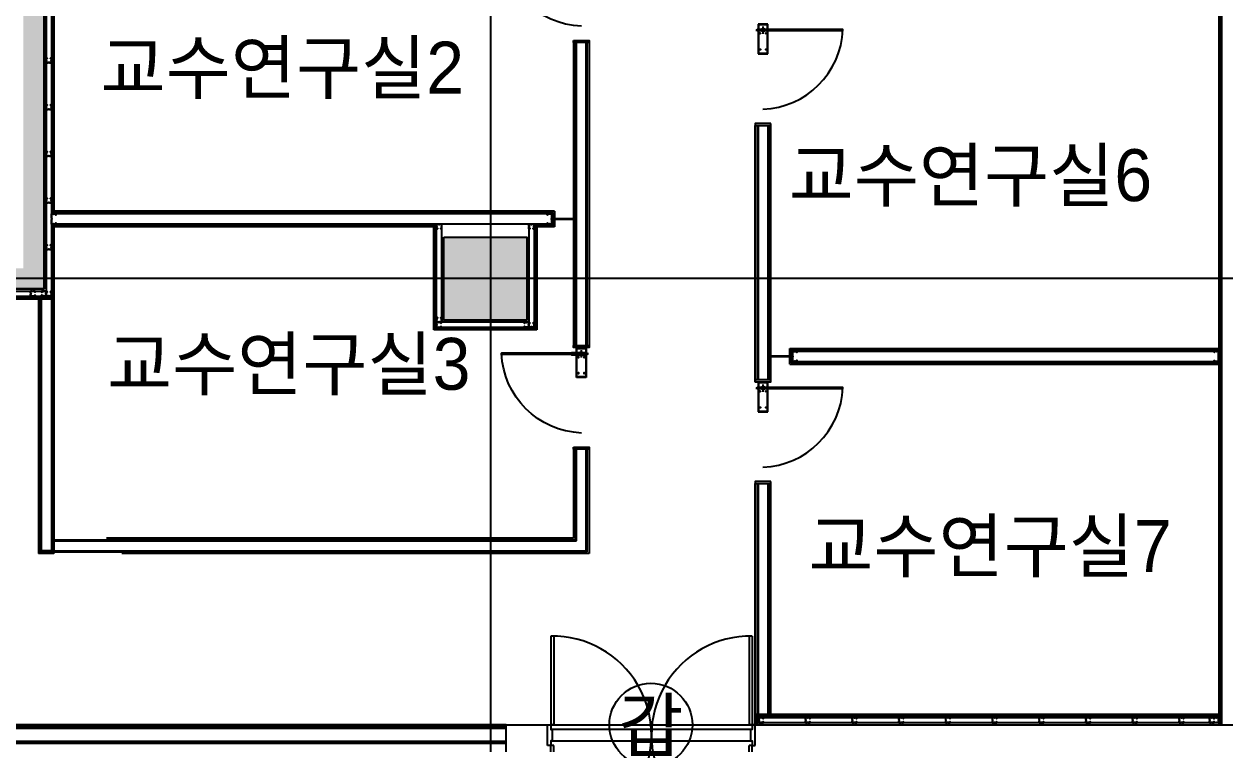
# Model space of a CAD drawing. Header units: metres. Extents: x 630750 to 860239, y 578133 to 726633.
# Drawn here: x 758511 to 770079, y 671325 to 678264 of the extents above; entities that cross this region are included whole.
import ezdxf
from ezdxf.enums import TextEntityAlignment as Align

# ---------------------------------------------------------------- set-up
doc = ezdxf.new("R2010")
doc.units = ezdxf.units.M
doc.header["$LTSCALE"] = 300
for name, pattern in [('CONTINOUS', [0]), ('DASHED2', [0.375, 0.25, -0.125]), ('HIDDEN', [2, 1, -1]), ('업무시설_xr-base$0$CONTINOUS', [0])]:
    doc.linetypes.add(name, pattern=pattern)
for name, color, linetype in [('A-CEN-1', 1, 'Continuous'), ('A-CON', 2, 'Continuous'), ('A-DOR', 4, 'Continuous'), ('A-HAT-2', 8, 'Continuous'), ('A-TXT', 3, 'Continuous'), ('A-WAL-BLK', 3, 'Continuous'), ('A-WAL-DW', 7, 'Continuous'), ('A-WALL-CONC', 2, 'Continuous'), ('ELE9', 9, 'Continuous'), ('F-door frame', 4, 'Continuous'), ('KUK-DOOR', 4, 'Continuous'), ('KUK-DOOR-FRAME', 4, 'Continuous'), ('KUK-DRYWALL', 4, 'Continuous'), ('KUK-F-천정라인', 8, 'DASHED2'), ('KUK-WALL-DRYWALL', 4, 'Continuous'), ('KUK-WALL-FIN 1', 30, 'Continuous'), ('KUK-WINDOW', 4, 'Continuous'), ('KUK-공사제외', 252, 'CONTINOUS'), ('KUK-석고보드', 201, 'Continuous'), ('Text-갑', 7, 'Continuous')]:
    doc.layers.add(name, color=color, linetype=linetype)
doc.styles.add('TEXT(돋음)', font='')
doc.styles.add('돋움', font='')
doc.styles.get('TEXT(돋음)').set_extended_font_data('Dotum')
doc.styles.get('돋움').set_extended_font_data('Dotum')

# ---------------------------------------------------------------- blocks, each defined once
blk = doc.blocks.new('door_1800_3')
at = {"layer": 'A-DOR'}
for p, q in [((754409, 467845), (754409, 466990)), ((754439, 467845), (754439, 466990)), ((756319, 467845), (756319, 466990)), ((756349, 467845), (756349, 466990)), ((754409, 466990), (754439, 466990)), ((756319, 466990), (756349, 466990)), ((754409, 466790), (754439, 466790)), ((754409, 465935), (754409, 466790)), ((754439, 465935), (754439, 466790)), ((756319, 465935), (756319, 466790)), ((756319, 466790), (756349, 466790)), ((756349, 465935), (756349, 466790))]:
    blk.add_line(p, q, dxfattribs=at)
for points in [[(754379, 466990), (754379, 466790), (754409, 466790), (754409, 466835), (754424, 466835), (754424, 466945), (754409, 466945), (754409, 466990)], [(756379, 466990), (756379, 466790), (756349, 466790), (756349, 466835), (756334, 466835), (756334, 466945), (756349, 466945), (756349, 466990)]]:
    blk.add_lwpolyline(points, close=True, dxfattribs=at)
for centre, start, end in [((754424, 466890), 269.1, 90.9), ((756334, 466890), 89.1, 270.9)]:
    blk.add_arc(centre, 955, start, end, dxfattribs=at)
at = {"layer": 'ELE9'}
for p, q in [((756349, 466945), (754409, 466945)), ((754409, 466835), (756349, 466835))]:
    blk.add_line(p, q, dxfattribs=at)
blk = doc.blocks.new('DOOR-1-1')
at = {"layer": 'KUK-DOOR', "color": 251}
for p, q in [((185554, 143176, 0), (185554, 143996, 0)), ((185564, 143176, 0), (185564, 143996, 0))]:
    blk.add_line(p, q, dxfattribs=at)
at = {"layer": 'KUK-DOOR', "color": 8}
for p, q in [((185554, 143216, 0), (185554, 143237, 0)), ((185564, 143216, 0), (185564, 143237, 0))]:
    blk.add_line(p, q, dxfattribs=at)
at = {"layer": 'KUK-DOOR', "color": 7}
blk.add_line((185559, 143169), (185559, 143159, 0), dxfattribs=at)
at = {"layer": 'KUK-DOOR', "elevation": 0}
blk.add_lwpolyline([(185553, 143994), (185553, 143178), (185554, 143176), (185564, 143176), (185565, 143178), (185565, 143994), (185564, 143996), (185554, 143996)], close=True, dxfattribs=at)
at = {"layer": 'KUK-DOOR', "color": 1, "elevation": 0}
for points in [[(185559, 143158), (185559, 143463)], [(185594, 143226), (185524, 143226)]]:
    blk.add_lwpolyline(points, dxfattribs=at)
at = {"layer": 'KUK-DOOR', "color": 251, "linetype": 'HIDDEN', "elevation": 0}
blk.add_lwpolyline([(185502, 143180), (185787, 143180), (185787, 143272), (185502, 143272)], close=True, dxfattribs=at)
at = {"layer": 'KUK-DOOR', "color": 8, "elevation": 0}
blk.add_lwpolyline([(185508, 143183), (185781, 143183), (185781, 143269), (185508, 143269)], close=True, dxfattribs=at)
at = {"layer": 'KUK-DOOR', "color": 7}
blk.add_lwpolyline([(185565, 143320), (185568, 143320), (185568, 143172), (185550, 143172), (185550, 143320), (185553, 143320)], dxfattribs=at)
at = {"layer": 'KUK-DOOR', "color": 8}
for centre, radius in [((185559, 143226, 0), 17.5), ((185559, 143226, 0), 12.5), ((185591, 143254, 0), 3.5), ((185746, 143254, 0), 3.5), ((185591, 143198, 0), 3.5), ((185746, 143198, 0), 3.5)]:
    blk.add_circle(centre, radius, dxfattribs=at)
at = {"layer": 'KUK-DOOR', "color": 251, "linetype": 'HIDDEN'}
blk.add_circle((185559, 143226, 0), 15, dxfattribs=at)
at = {"layer": 'KUK-DOOR', "color": 1}
blk.add_arc((185520, 143193, 0), 803, 2.3174, 87.5362, dxfattribs=at)
at = {"layer": 'KUK-DOOR', "color": 8}
for start, end in [(64.2285, 115.7715), (244.2285, 295.7715)]:
    blk.add_arc((185559, 143227, 0), 11.5, start, end, dxfattribs=at)
blk = doc.blocks.new('con1')
at = {"layer": 'A-WALL-CONC', "linetype": '업무시설_xr-base$0$CONTINOUS'}
h = blk.add_hatch(color=253, dxfattribs=at)
h.dxf.hatch_style = 1
h.paths.add_polyline_path([(-302596, -253222), (-301896, -253222), (-301896, -253922), (-302596, -253922)])
h.paths.add_polyline_path([(-384246, -253222), (-383546, -253222), (-383546, -253922), (-384246, -253922)])
h.paths.add_polyline_path([(-335096, -253172), (-334296, -253172), (-334296, -253972), (-335096, -253972)])
h.paths.add_polyline_path([(-354896, -253172), (-354096, -253172), (-354096, -253972), (-354896, -253972)])
h.paths.add_polyline_path([(-374696, -253172), (-373896, -253172), (-373896, -253972), (-374696, -253972)])
h.paths.add_polyline_path([(-325196, -253172), (-324396, -253172), (-324396, -253972), (-325196, -253972)])
h.paths.add_polyline_path([(-364746, -253222), (-364046, -253222), (-364046, -253922), (-364746, -253922)])
h.paths.add_polyline_path([(-344946, -253222), (-344246, -253222), (-344246, -253922), (-344946, -253922)])
h.paths.add_polyline_path([(-310046, -253222), (-309346, -253222), (-309346, -253922), (-310046, -253922)])
h.paths.add_polyline_path([(-318596, -253172), (-317796, -253172), (-317796, -253972), (-318596, -253972)])
h.paths.add_polyline_path([(-384246, -310860), (-383446, -310860), (-383446, -311660), (-384246, -311660)])
h.paths.add_polyline_path([(-384246, -305472), (-383446, -305472), (-383446, -306272), (-384246, -306272)])
h.paths.add_polyline_path([(-384246, -295572), (-383446, -295572), (-383446, -296372), (-384246, -296372)])
h.paths.add_polyline_path([(-384196, -276472), (-383596, -276472), (-383596, -275872), (-384196, -275872)])
h.paths.add_polyline_path([(-384246, -285672), (-383446, -285672), (-383446, -286472), (-384246, -286472)])
h.paths.add_polyline_path([(-384296, -269172), (-383496, -269172), (-383496, -269972), (-384296, -269972)])
h.paths.add_polyline_path([(-384296, -260672), (-383496, -260672), (-383496, -261472), (-384296, -261472)])
h.paths.add_polyline_path([(-376996, -285572), (-376196, -285572), (-376196, -286372), (-376996, -286372)], flags=17)
h.paths.add_polyline_path([(-374696, -276572), (-373896, -276572), (-373896, -275772), (-374696, -275772)], flags=17)
h.paths.add_polyline_path([(-364696, -285772), (-364096, -285772), (-364096, -286372), (-364696, -286372)], flags=17)
h.paths.add_polyline_path([(-364796, -275772), (-363996, -275772), (-363996, -276572), (-364796, -276572)], flags=17)
edge = h.paths.add_edge_path(flags=16)
edge.add_arc((-376496, -295972), 450, 0, 360)
edge = h.paths.add_edge_path(flags=16)
edge.add_arc((-354496, -302572), 450, 0, 360)
edge = h.paths.add_edge_path(flags=16)
edge.add_arc((-364396, -295972), 350, 0, 360)
edge = h.paths.add_edge_path(flags=16)
edge.add_arc((-354496, -295972), 450, 0, 360)
edge = h.paths.add_edge_path(flags=16)
edge.add_arc((-344596, -302572), 350, 0, 360)
edge = h.paths.add_edge_path(flags=16)
edge.add_arc((-344596, -295972), 350, 0, 360)
edge = h.paths.add_edge_path(flags=16)
edge.add_arc((-364396, -302572), 350, 0, 360)
h.paths.add_polyline_path([(-375978, -305716), (-376744, -305483), (-376976, -306249), (-376210, -306481)], flags=17)
h.paths.add_polyline_path([(-378098, -312701), (-378863, -312469), (-379096, -313234), (-378330, -313467)], flags=16)
h.paths.add_polyline_path([(-354768, -312100), (-355533, -311867), (-355766, -312633), (-355000, -312865)], flags=17)
h.paths.add_polyline_path([(-347591, -314277), (-348357, -314045), (-348589, -314811), (-347823, -315043)], flags=17)
h.paths.add_polyline_path([(-349725, -321311), (-350491, -321078), (-350723, -321844), (-349958, -322076)], flags=17)
h.paths.add_polyline_path([(-359199, -318436), (-359964, -318204), (-360197, -318969), (-359431, -319202)], flags=17)
edge = h.paths.add_edge_path(flags=16)
edge.add_arc((-324746, -312472), 450, 0, 360)
h.paths.add_polyline_path([(-318596, -311972), (-317796, -311972), (-317796, -312972), (-318596, -312972)], flags=17)
edge = h.paths.add_edge_path(flags=16)
edge.add_arc((-335146, -312472), 350, 0, 360)
edge = h.paths.add_edge_path(flags=16)
edge.add_arc((-338617, -317419), 450, 0, 360)
h.paths.add_polyline_path([(-340252, -324185), (-341017, -323953), (-341250, -324719), (-340484, -324951)], flags=17)
edge = h.paths.add_edge_path(flags=17)
edge.add_arc((-324746, -319072), 450, 0, 360)
h.paths.add_polyline_path([(-318696, -318672), (-317696, -318672), (-317696, -319472), (-318696, -319472)], flags=17)
h.paths.add_polyline_path([(-310096, -327072), (-309296, -327072), (-309296, -327872), (-310096, -327872)])
h.paths.add_polyline_path([(-316096, -322372), (-316096, -325422), (-311308, -325422), (-311308, -325222), (-315896, -325222), (-315896, -322572), (-309696, -322572), (-309696, -325222), (-310308, -325222), (-310308, -325422), (-309496, -325422), (-309496, -322372)], flags=17)
edge = h.paths.add_edge_path(flags=17)
edge.add_arc((-324796, -327472), 400, 0, 360)
edge = h.paths.add_edge_path(flags=17)
edge.add_arc((-318196, -329272), 450, 0, 360)
h.paths.add_polyline_path([(-310096, -331472), (-309296, -331472), (-309296, -332272), (-310096, -332272)])
edge = h.paths.add_edge_path(flags=16)
edge.add_arc((-334696, -302572), 350, 0, 360)
edge = h.paths.add_edge_path(flags=17)
edge.add_arc((-334696, -286072), 350, 0, 360)
edge = h.paths.add_edge_path(flags=16)
edge.add_arc((-334696, -295972), 350, 0, 360)
edge = h.paths.add_edge_path(flags=17)
edge.add_arc((-344596, -286072), 450, 0, 360)
h.paths.add_polyline_path([(-318596, -295472), (-317796, -295472), (-317796, -296472), (-318596, -296472)], flags=17)
h.paths.add_polyline_path([(-318596, -302072), (-317796, -302072), (-317796, -303072), (-318596, -303072)], flags=17)
edge = h.paths.add_edge_path(flags=16)
edge.add_arc((-324796, -302572), 450, 0, 360)
edge = h.paths.add_edge_path(flags=16)
edge.add_arc((-324796, -295972), 450, 0, 360)
edge = h.paths.add_edge_path(flags=17)
edge.add_arc((-324796, -286072), 450, 0, 360)
edge = h.paths.add_edge_path(flags=17)
edge.add_arc((-334696, -276172), 450, 0, 360)
edge = h.paths.add_edge_path(flags=17)
edge.add_arc((-344596, -276172), 450, 0, 360)
h.paths.add_polyline_path([(-318596, -275772), (-317796, -275772), (-317796, -276572), (-318596, -276572)], flags=17)
h.paths.add_polyline_path([(-318596, -285672), (-317796, -285672), (-317796, -286472), (-318596, -286472)], flags=17)
edge = h.paths.add_edge_path(flags=17)
edge.add_arc((-324796, -276172), 450, 0, 360)
h.paths.add_polyline_path([(-364796, -260672), (-363996, -260672), (-363996, -261472), (-364796, -261472)])
h.paths.add_polyline_path([(-364796, -269172), (-363996, -269172), (-363996, -269972), (-364796, -269972)], flags=17)
h.paths.add_polyline_path([(-325196, -269172), (-324396, -269172), (-324396, -269972), (-325196, -269972)], flags=17)
h.paths.add_polyline_path([(-310846, -260722), (-310046, -260722), (-310046, -261522), (-310846, -261522)], flags=17)
h.paths.add_polyline_path([(-325196, -260672), (-324396, -260672), (-324396, -261472), (-325196, -261472)])
h.paths.add_polyline_path([(-335096, -260672), (-334296, -260672), (-334296, -261472), (-335096, -261472)])
h.paths.add_polyline_path([(-344996, -260672), (-344196, -260672), (-344196, -261472), (-344996, -261472)])
h.paths.add_polyline_path([(-354896, -260672), (-354096, -260672), (-354096, -261472), (-354896, -261472)])
h.paths.add_polyline_path([(-354896, -269172), (-354096, -269172), (-354096, -269972), (-354896, -269972)], flags=17)
h.paths.add_polyline_path([(-344996, -269172), (-344196, -269172), (-344196, -269972), (-344996, -269972)], flags=17)
h.paths.add_polyline_path([(-335096, -269172), (-334296, -269172), (-334296, -269972), (-335096, -269972)], flags=17)
h.paths.add_polyline_path([(-310146, -275772), (-309346, -275772), (-309346, -276572), (-310146, -276572)])
h.paths.add_polyline_path([(-310146, -269172), (-309346, -269172), (-309346, -269972), (-310146, -269972)])
h.paths.add_polyline_path([(-309946, -312172), (-309346, -312172), (-309346, -312772), (-309946, -312772)], flags=17)
h.paths.add_polyline_path([(-309946, -302272), (-309346, -302272), (-309346, -302872), (-309946, -302872)], flags=17)
h.paths.add_polyline_path([(-310146, -295572), (-309346, -295572), (-309346, -296372), (-310146, -296372)])
h.paths.add_polyline_path([(-310146, -285672), (-309346, -285672), (-309346, -286472), (-310146, -286472)])
h.paths.add_polyline_path([(-366407, -311180), (-366585, -311089), (-367173, -312249), (-366994, -312339)], flags=16)
h.paths.add_polyline_path([(-367582, -313499), (-367761, -313408), (-368303, -314479), (-368125, -314569)], flags=16)
h.paths.add_polyline_path([(-374501, -323407), (-375267, -323174), (-375499, -323940), (-374734, -324172)], flags=17)
h.paths.add_polyline_path([(-380817, -321490), (-381583, -321258), (-381815, -322024), (-381049, -322256)])
h.paths.add_polyline_path([(-319505, -329605), (-319563, -329797), (-318587, -330093), (-318529, -329901)], flags=17)
h.paths.add_polyline_path([(-317400, -330244), (-317458, -330435), (-316482, -330732), (-316423, -330540)], flags=17)
h.paths.add_polyline_path([(-315294, -330883), (-315352, -331074), (-314376, -331370), (-314318, -331179)], flags=17)
h.paths.add_polyline_path([(-313189, -331522), (-313247, -331713), (-312271, -332009), (-312213, -331818)], flags=17)
h.paths.add_polyline_path([(-311084, -332161), (-311142, -332352), (-310166, -332648), (-310108, -332457)], flags=17)
h.paths.add_polyline_path([(-308979, -332799), (-309037, -332991), (-308061, -333287), (-308003, -333096)])
h.paths.add_polyline_path([(-306873, -333438), (-306932, -333630), (-305955, -333926), (-305897, -333734)])
h.paths.add_polyline_path([(-321610, -328966), (-321668, -329158), (-320692, -329454), (-320634, -329263)], flags=17)
h.paths.add_polyline_path([(-304768, -334077), (-304826, -334268), (-303850, -334565), (-303792, -334373)])
h.paths.add_polyline_path([(-366380, -308837), (-366525, -309124), (-365780, -309502), (-365997, -309930), (-365819, -310020), (-365282, -308961), (-368993, -307835), (-369051, -308027), (-368955, -308056), (-369303, -309204), (-369399, -309175), (-369457, -309366), (-369362, -309396), (-371191, -315424), (-373727, -314655), (-371897, -308626), (-370414, -309076), (-370356, -308885), (-371839, -308435), (-371491, -307286), (-370008, -307736), (-369950, -307545), (-371624, -307037), (-373976, -314788), (-369001, -316298), (-368713, -315729), (-368891, -315638), (-369104, -316057), (-370999, -315482), (-368764, -308114)], flags=17)
edge = h.paths.add_edge_path()
edge.add_line((-317996, -269122), (-318196, -269122))
edge.add_line((-318196, -266622), (-317996, -266622))
edge.add_line((-318196, -265972), (-318196, -266622))
edge.add_line((-318196, -269122), (-318196, -269672))
edge.add_line((-317996, -269472), (-317996, -269122))
edge.add_line((-317996, -266622), (-317996, -265972))
edge.add_line((-317071, -260922), (-317071, -260722))
edge.add_line((-317071, -260722), (-314896, -260722))
edge.add_line((-314896, -260722), (-314896, -260922))
edge.add_line((-314896, -260922), (-317071, -260922))
edge.add_line((-318196, -265972), (-321996, -265972))
edge.add_line((-321996, -265972), (-321996, -262022))
edge.add_line((-321996, -262022), (-321796, -262022))
edge.add_line((-321796, -262022), (-321796, -262922))
edge.add_line((-321796, -262922), (-321696, -262922))
edge.add_line((-321696, -262922), (-321696, -263122))
edge.add_line((-321696, -263122), (-321796, -263122))
edge.add_line((-321796, -263122), (-321796, -265772))
edge.add_line((-321796, -265772), (-314196, -265772))
edge.add_line((-314196, -265772), (-314196, -263122))
edge.add_line((-314196, -263122), (-320696, -263122))
edge.add_line((-320696, -263122), (-320696, -262922))
edge.add_line((-320696, -262922), (-319546, -262922))
edge.add_line((-319546, -262922), (-319546, -260922))
edge.add_line((-319546, -260922), (-321796, -260922))
edge.add_line((-321796, -260922), (-321796, -261022))
edge.add_line((-321796, -261022), (-321996, -261022))
edge.add_line((-321996, -261022), (-321996, -260722))
edge.add_line((-321996, -260722), (-317771, -260722))
edge.add_line((-317771, -260722), (-317771, -260922))
edge.add_line((-317996, -269472), (-314196, -269472))
edge.add_line((-314196, -269472), (-314196, -265972))
edge.add_line((-314196, -265972), (-317996, -265972))
edge.add_line((-317771, -260922), (-319346, -260922))
edge.add_line((-319346, -260922), (-319346, -262922))
edge.add_line((-319346, -262922), (-314196, -262922))
edge.add_line((-314196, -262922), (-314196, -260722))
edge.add_line((-314196, -260722), (-313996, -260722))
edge.add_line((-313996, -260722), (-313996, -269672))
edge.add_line((-313996, -269672), (-318196, -269672))
edge.add_line((-309346, -286472), (-309346, -312772))
edge.add_line((-309546, -302872), (-309546, -312172))
edge.add_line((-309546, -296372), (-309546, -302272))
edge.add_line((-309546, -286472), (-309546, -295572))
edge.add_line((-375427, -323701), (-380977, -322017))
edge.add_line((-334860, -324841), (-335147, -325787))
edge.add_line((-334660, -325216), (-334860, -325874))
edge.add_line((-324796, -328209), (-324796, -327872))
edge.add_line((-324596, -328060), (-324596, -327819))
edge.add_line((-324796, -328209), (-322797, -328815))
edge.add_line((-322797, -328815), (-322739, -328624))
edge.add_line((-322739, -328624), (-324596, -328060))
edge.add_line((-337531, -334677), (-338201, -334474))
edge.add_line((-338201, -334474), (-338404, -335144))
edge.add_line((-338404, -335144), (-337734, -335347))
edge.add_line((-337734, -335347), (-337531, -334677))
edge = h.paths.add_edge_path()
edge.add_line((-339858, -323400), (-339800, -323209))
edge.add_line((-339800, -323209), (-337930, -317052))
edge.add_line((-337930, -317052), (-338217, -316965))
edge.add_line((-338217, -316965), (-338268, -317133))
edge.add_arc((-338617, -317419), 450, -73.1135, 39.3318, ccw=False)
edge.add_line((-338486, -317849), (-340145, -323313))
edge.add_line((-340145, -323313), (-339858, -323400))
h = blk.add_hatch(color=253, dxfattribs=at)
h.dxf.hatch_style = 1
h.paths.add_polyline_path([(-321996, -260722), (-321996, -261022), (-321796, -261022), (-321796, -260922), (-319546, -260922), (-319546, -262922), (-320696, -262922), (-320696, -263122), (-314196, -263122), (-314196, -265772), (-321796, -265772), (-321796, -263122), (-321696, -263122), (-321696, -262922), (-321796, -262922), (-321796, -262022), (-321996, -262022), (-321996, -265972), (-318196, -265972), (-318196, -266622), (-317996, -266622), (-317996, -265972), (-314196, -265972), (-314196, -269472), (-317996, -269472), (-317996, -269122), (-318196, -269122), (-318196, -269672), (-313996, -269672), (-313996, -260722), (-314196, -260722), (-314196, -262922), (-319346, -262922), (-319346, -260922), (-317771, -260922), (-317771, -260722)])
h.paths.add_polyline_path([(-317071, -260722), (-314896, -260722), (-314896, -260922), (-317071, -260922)])
at = {"layer": 'A-CON'}
blk.add_lwpolyline([(-318196, -269672), (-313996, -269672), (-313996, -260722), (-314196, -260722)], dxfattribs=at)
blk.add_lwpolyline([(-310146, -269172), (-309346, -269172), (-309346, -269972), (-310146, -269972)], close=True, dxfattribs=at)
at = {"layer": 'A-WALL-CONC'}
for p, q in [((-313996, -260722), (-313996, -269672)), ((-313996, -269672), (-318196, -269672))]:
    blk.add_line(p, q, dxfattribs=at)

msp = doc.modelspace()

# ---------------------------------------------------------------- linework, layer by layer
msp.add_lwpolyline([(762554.4, 676210.2), (763354.4, 676210.2), (763354.4, 675410.2), (762554.4, 675410.2)], close=True)
at = {"layer": 'A-CEN-1', "linetype": 'Continuous'}
for p, q in [((763004.4, 708258.8), (763004.4, 599232.8)), ((796986.4, 675810.2), (657202.6, 675810.2))]:
    msp.add_line(p, q, dxfattribs=at)
at = {"layer": 'A-CON'}
msp.add_lwpolyline([(762554.4, 676210.2), (763354.4, 676210.2), (763354.4, 675410.2), (762554.4, 675410.2)], close=True, dxfattribs=at)
at = {"layer": 'A-WAL-BLK'}
msp.add_line((763554.4, 671310.3), (763554.4, 671510.3), dxfattribs=at)
msp.add_lwpolyline([(765554.4, 671510.3), (770154.4, 671510.3)], dxfattribs=at)
at = {"layer": 'A-WAL-DW', "color": 8}
for p, q in [((770019.4, 684660.2), (770019.4, 671510.3)), ((770031.9, 684660.2), (770031.9, 671510.3)), ((770044.4, 684660.2), (770044.4, 671510.3)), ((763154.4, 671510.3), (754104.4, 671510.3)), ((763154.4, 671492.3), (754104.4, 671492.3)), ((763154.4, 671474.3), (754104.4, 671474.3)), ((763154.4, 671349.3), (754104.4, 671349.3)), ((763154.4, 671331.3), (754104.4, 671331.3))]:
    msp.add_line(p, q, dxfattribs=at)
at = {"layer": 'KUK-DOOR-FRAME'}
for points in [[(763804.4, 678105.2), (763954.4, 678105.2), (763954.4, 678085.2), (763804.4, 678085.2)], [(765704.4, 677305.2), (765554.4, 677305.2), (765554.4, 677285.2), (765704.4, 677285.2)], [(763804.4, 675165.2), (763954.4, 675165.2), (763954.4, 675145.2), (763804.4, 675145.2)], [(765704.4, 674835.2), (765554.4, 674835.2), (765554.4, 674815.2), (765704.4, 674815.2)], [(763804.4, 674185.2), (763954.4, 674185.2), (763954.4, 674165.2), (763804.4, 674165.2)], [(765704.4, 673855.2), (765554.4, 673855.2), (765554.4, 673835.2), (765704.4, 673835.2)]]:
    msp.add_lwpolyline(points, close=True, dxfattribs=at)
at = {"layer": 'KUK-DRYWALL'}
for p, q in [((758724.4, 682260.2), (758724.4, 675640.2)), ((758774.4, 682260.2), (758774.4, 675640.2)), ((763595.9, 676435.2), (758774.4, 676435.2)), ((763595.9, 676435.2), (763595.9, 676335.2)), ((763595.9, 676335.2), (758774.4, 676335.2)), ((762484.4, 675340.2), (762484.4, 676335.2)), ((762534.4, 675390.2), (762534.4, 676335.2)), ((763374.4, 676335.2), (763374.4, 675340.2)), ((763424.4, 676335.2), (763424.4, 675340.2)), ((750506.9, 675640.2), (758774.4, 675640.2)), ((750634.4, 675690.2), (758724.4, 675690.2)), ((758674.4, 675615.2), (758674.4, 673185.3)), ((758774.4, 675615.2), (758774.4, 673185.3)), ((763374.4, 675390.2), (762484.4, 675390.2)), ((763424.4, 675340.2), (762484.4, 675340.2)), ((765912.9, 675110.2), (770019.4, 675110.2)), ((765912.9, 675010.2), (765912.9, 675110.2)), ((765912.9, 675010.2), (770019.4, 675010.2)), ((758774.4, 673185.3), (758674.4, 673185.3))]:
    msp.add_line(p, q, dxfattribs=at)
at = {"layer": 'KUK-DRYWALL', "color": 8}
for points in [[(758734.4, 677934.2), (758734.4, 677935.2), (758724.4, 677935.2), (758724.4, 677915.2, -1), (758724.4, 677910.2), (758724.4, 677890.2), (758742.9, 677890.2, -0.5899975), (758755.9, 677890.2), (758774.4, 677890.2), (758774.4, 677910.2, -1), (758774.4, 677915.2), (758774.4, 677935.2), (758764.4, 677935.2), (758764.4, 677930.2), (758765.4, 677930.2), (758765.4, 677934.2), (758773.4, 677934.2), (758773.4, 677916.1, 0.745356), (758773.4, 677909.4), (758773.4, 677891.2), (758756.5, 677891.2, 0.5427831), (758742.3, 677891.2), (758725.4, 677891.2), (758725.4, 677909.4, 0.745356), (758725.4, 677916.1), (758725.4, 677934.2), (758733.4, 677934.2), (758733.4, 677930.2), (758734.4, 677930.2), (758734.4, 677935.2)], [(758734.4, 677484.2), (758734.4, 677485.2), (758724.4, 677485.2), (758724.4, 677465.2, -1), (758724.4, 677460.2), (758724.4, 677440.2), (758742.9, 677440.2, -0.5899975), (758755.9, 677440.2), (758774.4, 677440.2), (758774.4, 677460.2, -1), (758774.4, 677465.2), (758774.4, 677485.2), (758764.4, 677485.2), (758764.4, 677480.2), (758765.4, 677480.2), (758765.4, 677484.2), (758773.4, 677484.2), (758773.4, 677466.1, 0.745356), (758773.4, 677459.4), (758773.4, 677441.2), (758756.5, 677441.2, 0.5427831), (758742.3, 677441.2), (758725.4, 677441.2), (758725.4, 677459.4, 0.745356), (758725.4, 677466.1), (758725.4, 677484.2), (758733.4, 677484.2), (758733.4, 677480.2), (758734.4, 677480.2), (758734.4, 677485.2)], [(758734.4, 677034.2), (758734.4, 677035.2), (758724.4, 677035.2), (758724.4, 677015.2, -1), (758724.4, 677010.2), (758724.4, 676990.2), (758742.9, 676990.2, -0.5899975), (758755.9, 676990.2), (758774.4, 676990.2), (758774.4, 677010.2, -1), (758774.4, 677015.2), (758774.4, 677035.2), (758764.4, 677035.2), (758764.4, 677030.2), (758765.4, 677030.2), (758765.4, 677034.2), (758773.4, 677034.2), (758773.4, 677016.1, 0.745356), (758773.4, 677009.4), (758773.4, 676991.2), (758756.5, 676991.2, 0.5427831), (758742.3, 676991.2), (758725.4, 676991.2), (758725.4, 677009.4, 0.745356), (758725.4, 677016.1), (758725.4, 677034.2), (758733.4, 677034.2), (758733.4, 677030.2), (758734.4, 677030.2), (758734.4, 677035.2)], [(758734.4, 676584.2), (758734.4, 676585.2), (758724.4, 676585.2), (758724.4, 676565.2, -1), (758724.4, 676560.2), (758724.4, 676540.2), (758742.9, 676540.2, -0.5899975), (758755.9, 676540.2), (758774.4, 676540.2), (758774.4, 676560.2, -1), (758774.4, 676565.2), (758774.4, 676585.2), (758764.4, 676585.2), (758764.4, 676580.2), (758765.4, 676580.2), (758765.4, 676584.2), (758773.4, 676584.2), (758773.4, 676566.1, 0.745356), (758773.4, 676559.4), (758773.4, 676541.2), (758756.5, 676541.2, 0.5427831), (758742.3, 676541.2), (758725.4, 676541.2), (758725.4, 676559.4, 0.745356), (758725.4, 676566.1), (758725.4, 676584.2), (758733.4, 676584.2), (758733.4, 676580.2), (758734.4, 676580.2), (758734.4, 676585.2)], [(758818.4, 676425.2), (758819.4, 676425.2), (758819.4, 676435.2), (758799.4, 676435.2, -1), (758794.4, 676435.2), (758774.4, 676435.2), (758774.4, 676391.7, -0.5899975), (758774.4, 676378.7), (758774.4, 676335.2), (758794.4, 676335.2, -1), (758799.4, 676335.2), (758819.4, 676335.2), (758819.4, 676345.2), (758814.4, 676345.2), (758814.4, 676344.2), (758818.4, 676344.2), (758818.4, 676336.2), (758800.3, 676336.2, 0.745356), (758793.5, 676336.2), (758775.4, 676336.2), (758775.4, 676378.2, 0.5427831), (758775.4, 676392.3), (758775.4, 676434.2), (758793.5, 676434.2, 0.745356), (758800.3, 676434.2), (758818.4, 676434.2), (758818.4, 676426.2), (758814.4, 676426.2), (758814.4, 676425.2), (758819.4, 676425.2)], [(763551.9, 676425.2), (763550.9, 676425.2), (763550.9, 676435.2), (763570.9, 676435.2, 1), (763575.9, 676435.2), (763595.9, 676435.2), (763595.9, 676391.7, 0.5899975), (763595.9, 676378.7), (763595.9, 676335.2), (763575.9, 676335.2, 1), (763570.9, 676335.2), (763550.9, 676335.2), (763550.9, 676345.2), (763555.9, 676345.2), (763555.9, 676344.2), (763551.9, 676344.2), (763551.9, 676336.2), (763570, 676336.2, -0.745356), (763576.8, 676336.2), (763594.9, 676336.2), (763594.9, 676378.2, -0.5427831), (763594.9, 676392.3), (763594.9, 676434.2), (763576.8, 676434.2, -0.745356), (763570, 676434.2), (763551.9, 676434.2), (763551.9, 676426.2), (763555.9, 676426.2), (763555.9, 676425.2), (763550.9, 676425.2)], [(762524.4, 676291.2), (762524.4, 676290.2), (762534.4, 676290.2), (762534.4, 676310.2, -1), (762534.4, 676315.2), (762534.4, 676335.2), (762515.9, 676335.2, -0.5899975), (762502.9, 676335.2), (762484.4, 676335.2), (762484.4, 676315.2, -1), (762484.4, 676310.2), (762484.4, 676290.2), (762494.4, 676290.2), (762494.4, 676295.2), (762493.4, 676295.2), (762493.4, 676291.2), (762485.4, 676291.2), (762485.4, 676309.4, 0.745356), (762485.4, 676316.1), (762485.4, 676334.2), (762502.3, 676334.2, 0.5427831), (762516.5, 676334.2), (762533.4, 676334.2), (762533.4, 676316.1, 0.745356), (762533.4, 676309.4), (762533.4, 676291.2), (762525.4, 676291.2), (762525.4, 676295.2), (762524.4, 676295.2), (762524.4, 676290.2)], [(763384.4, 676291.2), (763384.4, 676290.2), (763374.4, 676290.2), (763374.4, 676310.2, 1), (763374.4, 676315.2), (763374.4, 676335.2), (763392.9, 676335.2, 0.5899975), (763405.9, 676335.2), (763424.4, 676335.2), (763424.4, 676315.2, 1), (763424.4, 676310.2), (763424.4, 676290.2), (763414.4, 676290.2), (763414.4, 676295.2), (763415.4, 676295.2), (763415.4, 676291.2), (763423.4, 676291.2), (763423.4, 676309.4, -0.745356), (763423.4, 676316.1), (763423.4, 676334.2), (763406.5, 676334.2, -0.5427831), (763392.3, 676334.2), (763375.4, 676334.2), (763375.4, 676316.1, -0.745356), (763375.4, 676309.4), (763375.4, 676291.2), (763383.4, 676291.2), (763383.4, 676295.2), (763384.4, 676295.2), (763384.4, 676290.2)], [(758734.4, 676134.2), (758734.4, 676135.2), (758724.4, 676135.2), (758724.4, 676115.2, -1), (758724.4, 676110.2), (758724.4, 676090.2), (758742.9, 676090.2, -0.5899975), (758755.9, 676090.2), (758774.4, 676090.2), (758774.4, 676110.2, -1), (758774.4, 676115.2), (758774.4, 676135.2), (758764.4, 676135.2), (758764.4, 676130.2), (758765.4, 676130.2), (758765.4, 676134.2), (758773.4, 676134.2), (758773.4, 676116.1, 0.745356), (758773.4, 676109.4), (758773.4, 676091.2), (758756.5, 676091.2, 0.5427831), (758742.3, 676091.2), (758725.4, 676091.2), (758725.4, 676109.4, 0.745356), (758725.4, 676116.1), (758725.4, 676134.2), (758733.4, 676134.2), (758733.4, 676130.2), (758734.4, 676130.2), (758734.4, 676135.2)], [(758617.4, 675650.2), (758618.4, 675650.2), (758618.4, 675640.2), (758598.4, 675640.2, 1), (758593.4, 675640.2), (758573.4, 675640.2), (758573.4, 675658.7, 0.5899975), (758573.4, 675671.7), (758573.4, 675690.2), (758593.4, 675690.2, 1), (758598.4, 675690.2), (758618.4, 675690.2), (758618.4, 675680.2), (758613.4, 675680.2), (758613.4, 675681.2), (758617.4, 675681.2), (758617.4, 675689.2), (758599.3, 675689.2, -0.745356), (758592.6, 675689.2), (758574.4, 675689.2), (758574.4, 675672.3, -0.5427831), (758574.4, 675658.2), (758574.4, 675641.2), (758592.6, 675641.2, -0.745356), (758599.3, 675641.2), (758617.4, 675641.2), (758617.4, 675649.2), (758613.4, 675649.2), (758613.4, 675650.2), (758618.4, 675650.2)], [(758680.4, 675650.2), (758679.4, 675650.2), (758679.4, 675640.2), (758699.4, 675640.2, -1), (758704.4, 675640.2), (758724.4, 675640.2), (758724.4, 675658.7, -0.5899975), (758724.4, 675671.7), (758724.4, 675690.2), (758704.4, 675690.2, -1), (758699.4, 675690.2), (758679.4, 675690.2), (758679.4, 675680.2), (758684.4, 675680.2), (758684.4, 675681.2), (758680.4, 675681.2), (758680.4, 675689.2), (758698.5, 675689.2, 0.745356), (758705.3, 675689.2), (758723.4, 675689.2), (758723.4, 675672.3, 0.5427831), (758723.4, 675658.2), (758723.4, 675641.2), (758705.3, 675641.2, 0.745356), (758698.5, 675641.2), (758680.4, 675641.2), (758680.4, 675649.2), (758684.4, 675649.2), (758684.4, 675650.2), (758679.4, 675650.2)], [(758734.4, 675684.2), (758734.4, 675685.2), (758724.4, 675685.2), (758724.4, 675665.2, -1), (758724.4, 675660.2), (758724.4, 675640.2), (758742.9, 675640.2, -0.5899975), (758755.9, 675640.2), (758774.4, 675640.2), (758774.4, 675660.2, -1), (758774.4, 675665.2), (758774.4, 675685.2), (758764.4, 675685.2), (758764.4, 675680.2), (758765.4, 675680.2), (758765.4, 675684.2), (758773.4, 675684.2), (758773.4, 675666.1, 0.745356), (758773.4, 675659.4), (758773.4, 675641.2), (758756.5, 675641.2, 0.5427831), (758742.3, 675641.2), (758725.4, 675641.2), (758725.4, 675659.4, 0.745356), (758725.4, 675666.1), (758725.4, 675684.2), (758733.4, 675684.2), (758733.4, 675680.2), (758734.4, 675680.2), (758734.4, 675685.2)], [(762524.4, 675434.2), (762524.4, 675435.2), (762534.4, 675435.2), (762534.4, 675415.2, 1), (762534.4, 675410.2), (762534.4, 675390.2), (762515.9, 675390.2, 0.5899975), (762502.9, 675390.2), (762484.4, 675390.2), (762484.4, 675410.2, 1), (762484.4, 675415.2), (762484.4, 675435.2), (762494.4, 675435.2), (762494.4, 675430.2), (762493.4, 675430.2), (762493.4, 675434.2), (762485.4, 675434.2), (762485.4, 675416.1, -0.745356), (762485.4, 675409.4), (762485.4, 675391.2), (762502.3, 675391.2, -0.5427831), (762516.5, 675391.2), (762533.4, 675391.2), (762533.4, 675409.4, -0.745356), (762533.4, 675416.1), (762533.4, 675434.2), (762525.4, 675434.2), (762525.4, 675430.2), (762524.4, 675430.2), (762524.4, 675435.2)], [(762528.4, 675350.2), (762529.4, 675350.2), (762529.4, 675340.2), (762509.4, 675340.2, 1), (762504.4, 675340.2), (762484.4, 675340.2), (762484.4, 675358.7, 0.5899975), (762484.4, 675371.7), (762484.4, 675390.2), (762504.4, 675390.2, 1), (762509.4, 675390.2), (762529.4, 675390.2), (762529.4, 675380.2), (762524.4, 675380.2), (762524.4, 675381.2), (762528.4, 675381.2), (762528.4, 675389.2), (762510.3, 675389.2, -0.745356), (762503.5, 675389.2), (762485.4, 675389.2), (762485.4, 675372.3, -0.5427831), (762485.4, 675358.2), (762485.4, 675341.2), (762503.5, 675341.2, -0.745356), (762510.3, 675341.2), (762528.4, 675341.2), (762528.4, 675349.2), (762524.4, 675349.2), (762524.4, 675350.2), (762529.4, 675350.2)], [(763330.4, 675350.2), (763329.4, 675350.2), (763329.4, 675340.2), (763349.4, 675340.2, -1), (763354.4, 675340.2), (763374.4, 675340.2), (763374.4, 675358.7, -0.5899975), (763374.4, 675371.7), (763374.4, 675390.2), (763354.4, 675390.2, -1), (763349.4, 675390.2), (763329.4, 675390.2), (763329.4, 675380.2), (763334.4, 675380.2), (763334.4, 675381.2), (763330.4, 675381.2), (763330.4, 675389.2), (763348.5, 675389.2, 0.745356), (763355.3, 675389.2), (763373.4, 675389.2), (763373.4, 675372.3, 0.5427831), (763373.4, 675358.2), (763373.4, 675341.2), (763355.3, 675341.2, 0.745356), (763348.5, 675341.2), (763330.4, 675341.2), (763330.4, 675349.2), (763334.4, 675349.2), (763334.4, 675350.2), (763329.4, 675350.2)], [(763384.4, 675384.2), (763384.4, 675385.2), (763374.4, 675385.2), (763374.4, 675365.2, -1), (763374.4, 675360.2), (763374.4, 675340.2), (763392.9, 675340.2, -0.5899975), (763405.9, 675340.2), (763424.4, 675340.2), (763424.4, 675360.2, -1), (763424.4, 675365.2), (763424.4, 675385.2), (763414.4, 675385.2), (763414.4, 675380.2), (763415.4, 675380.2), (763415.4, 675384.2), (763423.4, 675384.2), (763423.4, 675366.1, 0.745356), (763423.4, 675359.4), (763423.4, 675341.2), (763406.5, 675341.2, 0.5427831), (763392.3, 675341.2), (763375.4, 675341.2), (763375.4, 675359.4, 0.745356), (763375.4, 675366.1), (763375.4, 675384.2), (763383.4, 675384.2), (763383.4, 675380.2), (763384.4, 675380.2), (763384.4, 675385.2)], [(765956.9, 675100.2), (765957.9, 675100.2), (765957.9, 675110.2), (765937.9, 675110.2, -1), (765932.9, 675110.2), (765912.9, 675110.2), (765912.9, 675066.7, -0.5899975), (765912.9, 675053.7), (765912.9, 675010.2), (765932.9, 675010.2, -1), (765937.9, 675010.2), (765957.9, 675010.2), (765957.9, 675020.2), (765952.9, 675020.2), (765952.9, 675019.2), (765956.9, 675019.2), (765956.9, 675011.2), (765938.7, 675011.2, 0.745356), (765932, 675011.2), (765913.9, 675011.2), (765913.9, 675053.2, 0.5427831), (765913.9, 675067.3), (765913.9, 675109.2), (765932, 675109.2, 0.745356), (765938.7, 675109.2), (765956.9, 675109.2), (765956.9, 675101.2), (765952.9, 675101.2), (765952.9, 675100.2), (765957.9, 675100.2)], [(769975.4, 675100.2), (769974.4, 675100.2), (769974.4, 675110.2), (769994.4, 675110.2, 1), (769999.4, 675110.2), (770019.4, 675110.2), (770019.4, 675066.7, 0.5899975), (770019.4, 675053.7), (770019.4, 675010.2), (769999.4, 675010.2, 1), (769994.4, 675010.2), (769974.4, 675010.2), (769974.4, 675020.2), (769979.4, 675020.2), (769979.4, 675019.2), (769975.4, 675019.2), (769975.4, 675011.2), (769993.5, 675011.2, -0.745356), (770000.2, 675011.2), (770018.4, 675011.2), (770018.4, 675053.2, -0.5427831), (770018.4, 675067.3), (770018.4, 675109.2), (770000.2, 675109.2, -0.745356), (769993.5, 675109.2), (769975.4, 675109.2), (769975.4, 675101.2), (769979.4, 675101.2), (769979.4, 675100.2), (769974.4, 675100.2)], [(765631.9, 671570.3), (765632.9, 671570.3), (765632.9, 671580.3), (765612.9, 671580.3, -1), (765607.9, 671580.3), (765587.9, 671580.3), (765587.9, 671561.8, -0.5899975), (765587.9, 671548.8), (765587.9, 671530.3), (765607.9, 671530.3, -1), (765612.9, 671530.3), (765632.9, 671530.3), (765632.9, 671540.3), (765627.9, 671540.3), (765627.9, 671539.3), (765631.9, 671539.3), (765631.9, 671531.3), (765613.7, 671531.3, 0.745356), (765607, 671531.3), (765588.9, 671531.3), (765588.9, 671548.2, 0.5427831), (765588.9, 671562.4), (765588.9, 671579.3), (765607, 671579.3, 0.745356), (765613.7, 671579.3), (765631.9, 671579.3), (765631.9, 671571.3), (765627.9, 671571.3), (765627.9, 671570.3), (765632.9, 671570.3)], [(766081.9, 671570.3), (766082.9, 671570.3), (766082.9, 671580.3), (766062.9, 671580.3, -1), (766057.9, 671580.3), (766037.9, 671580.3), (766037.9, 671561.8, -0.5899975), (766037.9, 671548.8), (766037.9, 671530.3), (766057.9, 671530.3, -1), (766062.9, 671530.3), (766082.9, 671530.3), (766082.9, 671540.3), (766077.9, 671540.3), (766077.9, 671539.3), (766081.9, 671539.3), (766081.9, 671531.3), (766063.7, 671531.3, 0.745356), (766057, 671531.3), (766038.9, 671531.3), (766038.9, 671548.2, 0.5427831), (766038.9, 671562.4), (766038.9, 671579.3), (766057, 671579.3, 0.745356), (766063.7, 671579.3), (766081.9, 671579.3), (766081.9, 671571.3), (766077.9, 671571.3), (766077.9, 671570.3), (766082.9, 671570.3)], [(766531.9, 671570.3), (766532.9, 671570.3), (766532.9, 671580.3), (766512.9, 671580.3, -1), (766507.9, 671580.3), (766487.9, 671580.3), (766487.9, 671561.8, -0.5899975), (766487.9, 671548.8), (766487.9, 671530.3), (766507.9, 671530.3, -1), (766512.9, 671530.3), (766532.9, 671530.3), (766532.9, 671540.3), (766527.9, 671540.3), (766527.9, 671539.3), (766531.9, 671539.3), (766531.9, 671531.3), (766513.7, 671531.3, 0.745356), (766507, 671531.3), (766488.9, 671531.3), (766488.9, 671548.2, 0.5427831), (766488.9, 671562.4), (766488.9, 671579.3), (766507, 671579.3, 0.745356), (766513.7, 671579.3), (766531.9, 671579.3), (766531.9, 671571.3), (766527.9, 671571.3), (766527.9, 671570.3), (766532.9, 671570.3)], [(766981.9, 671570.3), (766982.9, 671570.3), (766982.9, 671580.3), (766962.9, 671580.3, -1), (766957.9, 671580.3), (766937.9, 671580.3), (766937.9, 671561.8, -0.5899975), (766937.9, 671548.8), (766937.9, 671530.3), (766957.9, 671530.3, -1), (766962.9, 671530.3), (766982.9, 671530.3), (766982.9, 671540.3), (766977.9, 671540.3), (766977.9, 671539.3), (766981.9, 671539.3), (766981.9, 671531.3), (766963.7, 671531.3, 0.745356), (766957, 671531.3), (766938.9, 671531.3), (766938.9, 671548.2, 0.5427831), (766938.9, 671562.4), (766938.9, 671579.3), (766957, 671579.3, 0.745356), (766963.7, 671579.3), (766981.9, 671579.3), (766981.9, 671571.3), (766977.9, 671571.3), (766977.9, 671570.3), (766982.9, 671570.3)], [(767431.9, 671570.3), (767432.9, 671570.3), (767432.9, 671580.3), (767412.9, 671580.3, -1), (767407.9, 671580.3), (767387.9, 671580.3), (767387.9, 671561.8, -0.5899975), (767387.9, 671548.8), (767387.9, 671530.3), (767407.9, 671530.3, -1), (767412.9, 671530.3), (767432.9, 671530.3), (767432.9, 671540.3), (767427.9, 671540.3), (767427.9, 671539.3), (767431.9, 671539.3), (767431.9, 671531.3), (767413.7, 671531.3, 0.745356), (767407, 671531.3), (767388.9, 671531.3), (767388.9, 671548.2, 0.5427831), (767388.9, 671562.4), (767388.9, 671579.3), (767407, 671579.3, 0.745356), (767413.7, 671579.3), (767431.9, 671579.3), (767431.9, 671571.3), (767427.9, 671571.3), (767427.9, 671570.3), (767432.9, 671570.3)], [(767881.9, 671570.3), (767882.9, 671570.3), (767882.9, 671580.3), (767862.9, 671580.3, -1), (767857.9, 671580.3), (767837.9, 671580.3), (767837.9, 671561.8, -0.5899975), (767837.9, 671548.8), (767837.9, 671530.3), (767857.9, 671530.3, -1), (767862.9, 671530.3), (767882.9, 671530.3), (767882.9, 671540.3), (767877.9, 671540.3), (767877.9, 671539.3), (767881.9, 671539.3), (767881.9, 671531.3), (767863.7, 671531.3, 0.745356), (767857, 671531.3), (767838.9, 671531.3), (767838.9, 671548.2, 0.5427831), (767838.9, 671562.4), (767838.9, 671579.3), (767857, 671579.3, 0.745356), (767863.7, 671579.3), (767881.9, 671579.3), (767881.9, 671571.3), (767877.9, 671571.3), (767877.9, 671570.3), (767882.9, 671570.3)], [(768331.9, 671570.3), (768332.9, 671570.3), (768332.9, 671580.3), (768312.9, 671580.3, -1), (768307.9, 671580.3), (768287.9, 671580.3), (768287.9, 671561.8, -0.5899975), (768287.9, 671548.8), (768287.9, 671530.3), (768307.9, 671530.3, -1), (768312.9, 671530.3), (768332.9, 671530.3), (768332.9, 671540.3), (768327.9, 671540.3), (768327.9, 671539.3), (768331.9, 671539.3), (768331.9, 671531.3), (768313.7, 671531.3, 0.745356), (768307, 671531.3), (768288.9, 671531.3), (768288.9, 671548.2, 0.5427831), (768288.9, 671562.4), (768288.9, 671579.3), (768307, 671579.3, 0.745356), (768313.7, 671579.3), (768331.9, 671579.3), (768331.9, 671571.3), (768327.9, 671571.3), (768327.9, 671570.3), (768332.9, 671570.3)], [(768781.9, 671570.3), (768782.9, 671570.3), (768782.9, 671580.3), (768762.9, 671580.3, -1), (768757.9, 671580.3), (768737.9, 671580.3), (768737.9, 671561.8, -0.5899975), (768737.9, 671548.8), (768737.9, 671530.3), (768757.9, 671530.3, -1), (768762.9, 671530.3), (768782.9, 671530.3), (768782.9, 671540.3), (768777.9, 671540.3), (768777.9, 671539.3), (768781.9, 671539.3), (768781.9, 671531.3), (768763.7, 671531.3, 0.745356), (768757, 671531.3), (768738.9, 671531.3), (768738.9, 671548.2, 0.5427831), (768738.9, 671562.4), (768738.9, 671579.3), (768757, 671579.3, 0.745356), (768763.7, 671579.3), (768781.9, 671579.3), (768781.9, 671571.3), (768777.9, 671571.3), (768777.9, 671570.3), (768782.9, 671570.3)], [(769231.9, 671570.3), (769232.9, 671570.3), (769232.9, 671580.3), (769212.9, 671580.3, -1), (769207.9, 671580.3), (769187.9, 671580.3), (769187.9, 671561.8, -0.5899975), (769187.9, 671548.8), (769187.9, 671530.3), (769207.9, 671530.3, -1), (769212.9, 671530.3), (769232.9, 671530.3), (769232.9, 671540.3), (769227.9, 671540.3), (769227.9, 671539.3), (769231.9, 671539.3), (769231.9, 671531.3), (769213.7, 671531.3, 0.745356), (769207, 671531.3), (769188.9, 671531.3), (769188.9, 671548.2, 0.5427831), (769188.9, 671562.4), (769188.9, 671579.3), (769207, 671579.3, 0.745356), (769213.7, 671579.3), (769231.9, 671579.3), (769231.9, 671571.3), (769227.9, 671571.3), (769227.9, 671570.3), (769232.9, 671570.3)], [(769681.9, 671570.3), (769682.9, 671570.3), (769682.9, 671580.3), (769662.9, 671580.3, -1), (769657.9, 671580.3), (769637.9, 671580.3), (769637.9, 671561.8, -0.5899975), (769637.9, 671548.8), (769637.9, 671530.3), (769657.9, 671530.3, -1), (769662.9, 671530.3), (769682.9, 671530.3), (769682.9, 671540.3), (769677.9, 671540.3), (769677.9, 671539.3), (769681.9, 671539.3), (769681.9, 671531.3), (769663.7, 671531.3, 0.745356), (769657, 671531.3), (769638.9, 671531.3), (769638.9, 671548.2, 0.5427831), (769638.9, 671562.4), (769638.9, 671579.3), (769657, 671579.3, 0.745356), (769663.7, 671579.3), (769681.9, 671579.3), (769681.9, 671571.3), (769677.9, 671571.3), (769677.9, 671570.3), (769682.9, 671570.3)], [(769973.4, 671570.3), (769974.4, 671570.3), (769974.4, 671580.3), (769954.4, 671580.3, -1), (769949.4, 671580.3), (769929.4, 671580.3), (769929.4, 671561.8, -0.5899975), (769929.4, 671548.8), (769929.4, 671530.3), (769949.4, 671530.3, -1), (769954.4, 671530.3), (769974.4, 671530.3), (769974.4, 671540.3), (769969.4, 671540.3), (769969.4, 671539.3), (769973.4, 671539.3), (769973.4, 671531.3), (769955.2, 671531.3, 0.745356), (769948.5, 671531.3), (769930.4, 671531.3), (769930.4, 671548.2, 0.5427831), (769930.4, 671562.4), (769930.4, 671579.3), (769948.5, 671579.3, 0.745356), (769955.2, 671579.3), (769973.4, 671579.3), (769973.4, 671571.3), (769969.4, 671571.3), (769969.4, 671570.3), (769974.4, 671570.3)], [(769975.4, 671570.3), (769974.4, 671570.3), (769974.4, 671580.3), (769994.4, 671580.3, 1), (769999.4, 671580.3), (770019.4, 671580.3), (770019.4, 671561.8, 0.5899975), (770019.4, 671548.8), (770019.4, 671530.3), (769999.4, 671530.3, 1), (769994.4, 671530.3), (769974.4, 671530.3), (769974.4, 671540.3), (769979.4, 671540.3), (769979.4, 671539.3), (769975.4, 671539.3), (769975.4, 671531.3), (769993.5, 671531.3, -0.745356), (770000.2, 671531.3), (770018.4, 671531.3), (770018.4, 671548.2, -0.5427831), (770018.4, 671562.4), (770018.4, 671579.3), (770000.2, 671579.3, -0.745356), (769993.5, 671579.3), (769975.4, 671579.3), (769975.4, 671571.3), (769979.4, 671571.3), (769979.4, 671570.3), (769974.4, 671570.3)]]:
    msp.add_lwpolyline(points, format="xyb", dxfattribs=at)
at = {"layer": 'KUK-F-천정라인', "ltscale": 60}
for p, q in [((763804.4, 678085.2), (763804.4, 675165.2)), ((763954.4, 678085.2), (763954.4, 675165.2)), ((765554.4, 674815.2), (765554.4, 677285.2)), ((765704.4, 674815.2), (765704.4, 677285.2)), ((763804.4, 674165.2), (763804.4, 673310.3)), ((763954.4, 674165.2), (763954.4, 673160.3)), ((765554.4, 671613.8), (765554.4, 673835.2)), ((765704.4, 671613.8), (765704.4, 673835.2)), ((763804.4, 673310.3), (758799.4, 673310.3)), ((763954.4, 673160.3), (758799.4, 673160.3))]:
    msp.add_line(p, q, dxfattribs=at)
at = {"layer": 'KUK-WALL-DRYWALL', "linetype": '업무시설_xr-base$0$CONTINOUS'}
msp.add_lwpolyline([(770019.4, 671530.3), (765587.9, 671530.3), (765587.9, 671580.3), (770019.4, 671580.3)], dxfattribs=at)
at = {"layer": 'KUK-WALL-FIN 1', "color": 190, "linetype": '업무시설_xr-base$0$CONTINOUS'}
msp.add_lwpolyline([(765554.4, 671510.3), (765554.4, 671613.8), (770019.4, 671613.8)], dxfattribs=at)
at = {"layer": 'KUK-WINDOW', "linetype": '업무시설_xr-base$0$CONTINOUS'}
for p, q in [((763821.9, 673282.8), (763821.9, 674165.2)), ((763831.9, 673282.8), (763831.9, 674165.2)), ((763926.9, 673177.8), (763926.9, 674165.2)), ((763936.9, 673177.8), (763936.9, 674165.2)), ((758799.4, 673292.8), (763821.9, 673292.8)), ((758799.4, 673282.8), (763831.9, 673282.8)), ((758799.4, 673187.8), (763926.9, 673187.8)), ((758799.4, 673177.8), (763936.9, 673177.8))]:
    msp.add_line(p, q, dxfattribs=at)
for points in [[(763821.9, 675165.2), (763821.9, 678085.2)], [(763831.9, 675165.2), (763831.9, 678085.2)], [(763926.9, 675165.2), (763926.9, 678085.2)], [(763936.9, 675165.2), (763936.9, 678085.2)], [(765571.9, 677285.2), (765571.9, 674835.2)], [(765581.9, 677285.2), (765581.9, 674835.2)], [(765676.9, 677285.2), (765676.9, 674835.2)], [(765686.9, 677285.2), (765686.9, 674835.2)], [(765571.9, 673835.2), (765571.9, 671613.8)], [(765581.9, 673835.2), (765581.9, 671613.8)], [(765676.9, 673835.2), (765676.9, 671613.8)], [(765686.9, 673835.2), (765686.9, 671613.8)]]:
    msp.add_lwpolyline(points, dxfattribs=at)
for points in [[(763620.9, 676390.2), (763819.4, 676390.2), (763819.4, 676380.2), (763620.9, 676380.2)], [(765686.9, 675065.2), (765887.9, 675065.2), (765887.9, 675055.2), (765686.9, 675055.2)]]:
    msp.add_lwpolyline(points, close=True, dxfattribs=at)
at = {"layer": 'KUK-공사제외'}
msp.add_lwpolyline([(763154.4, 671510.3), (770424.3, 671510.3), (770424.3, 632267.5), (763154.4, 632267.5)], close=True, dxfattribs=at)
at = {"layer": 'KUK-석고보드', "ltscale": 10}
for p, q in [((758786.9, 679247.7), (758786.9, 676447.7)), ((758799.4, 679235.2), (758799.4, 676460.2)), ((763608.4, 676447.7), (758786.9, 676447.7)), ((763620.9, 676460.2), (758799.4, 676460.2)), ((763608.4, 676447.7), (763608.4, 676322.7)), ((763620.9, 676460.2), (763620.9, 676310.2)), ((758786.9, 676322.7), (758786.9, 675627.7)), ((762471.9, 676322.7), (758786.9, 676322.7)), ((758799.4, 676310.2), (758799.4, 675615.2)), ((762459.4, 676310.2), (758799.4, 676310.2)), ((762459.4, 675315.2), (762459.4, 676310.2)), ((762471.9, 675327.7), (762471.9, 676322.7)), ((763436.9, 676322.7), (763436.9, 675327.7)), ((763608.4, 676322.7), (763436.9, 676322.7)), ((763449.4, 676310.2), (763449.4, 675315.2)), ((763620.9, 676310.2), (763449.4, 676310.2)), ((754085.9, 675627.7), (758786.9, 675627.7)), ((754098.4, 675615.2), (758799.4, 675615.2)), ((758649.4, 675615.2), (758649.4, 673160.3)), ((758661.9, 675615.2), (758661.9, 673172.8)), ((758786.9, 675615.2), (758786.9, 673172.8)), ((758799.4, 675615.2), (758799.4, 673160.3)), ((763449.4, 675315.2), (762459.4, 675315.2)), ((763436.9, 675327.7), (762471.9, 675327.7)), ((765887.9, 675135.2), (770019.4, 675135.2)), ((765887.9, 674985.2), (765887.9, 675135.2)), ((765900.4, 675122.7), (770019.4, 675122.7)), ((765900.4, 674997.7), (765900.4, 675122.7)), ((765887.9, 674985.2), (770019.4, 674985.2)), ((765900.4, 674997.7), (770019.4, 674997.7)), ((758799.4, 673160.3), (758649.4, 673160.3)), ((758786.9, 673172.8), (758661.9, 673172.8))]:
    msp.add_line(p, q, dxfattribs=at)
at = {"layer": 'KUK-석고보드', "color": 35, "ltscale": 10}
msp.add_lwpolyline([(765566.4, 671510.3), (765566.4, 671601.8), (770019.4, 671601.8)], dxfattribs=at)
at = {"layer": 'KUK-석고보드', "ltscale": 10}
msp.add_lwpolyline([(765575.4, 671510.3), (765575.4, 671592.8), (770019.4, 671592.8)], dxfattribs=at)
at = {"layer": 'Text-갑', "color": 1}
msp.add_circle((764549.1, 671510.3, 280), 400, dxfattribs=at)

# ---------------------------------------------------------------- block references
at = {"layer": 'A-CON'}
msp.add_blockref('con1', (1072700.2, 945382.4), dxfattribs=at)
at = {"layer": 'A-HAT-2', "rotation": 180}
msp.add_blockref('door_1800_3', (1519933.8, 1138300.5), dxfattribs=at)
at = {"layer": 'F-door frame', "xscale": -1, "rotation": 90}
for p in [(907105.2, 864564.6), (907105.2, 860644.6)]:
    msp.add_blockref('DOOR-1-1', p, dxfattribs=at)
at = {"layer": 'F-door frame', "rotation": 270}
for p in [(622403.6, 863764.6), (622403.6, 860314.6)]:
    msp.add_blockref('DOOR-1-1', p, dxfattribs=at)

# ---------------------------------------------------------------- texts
at = {"layer": 'A-TXT', "style": '돋움'}
for s, p in [('교수연구실2', (759248.2, 677593.7, 0)), ('교수연구실6', (765876.6, 676557)), ('교수연구실3', (759310.1, 674739, 0)), ('교수연구실7', (766065.6, 672983.8, 0))]:
    msp.add_text(s, height=500, dxfattribs=at).set_placement(p)
at = {"layer": 'Text-갑', "style": 'TEXT(돋음)'}
msp.add_text('갑', height=500, dxfattribs=at).set_placement((764549.1, 671504.9, 280), align=Align.MIDDLE_CENTER)

doc.saveas('drawing.dxf')
